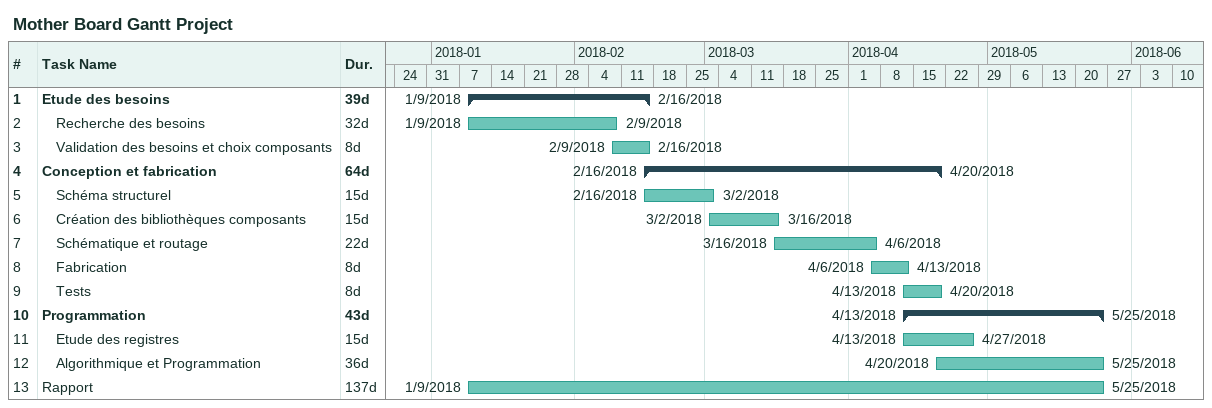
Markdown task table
Mother Board Gantt Project

| ID | Level | Task | Duration | Start | Finish |
|---|---|---|---|---|---|
| 1 | 1 | **Etude des besoins** | 39d | 2018-01-09 | 2018-02-16 |
| 2 | 2 | Recherche des besoins | 32d | 2018-01-09 | 2018-02-09 |
| 3 | 2 | Validation des besoins et choix composants | 8d | 2018-02-09 | 2018-02-16 |
| 4 | 1 | **Conception et fabrication** | 64d | 2018-02-16 | 2018-04-20 |
| 5 | 2 | Schéma structurel | 15d | 2018-02-16 | 2018-03-02 |
| 6 | 2 | Création des bibliothèques composants | 15d | 2018-03-02 | 2018-03-16 |
| 7 | 2 | Schématique et routage | 22d | 2018-03-16 | 2018-04-06 |
| 8 | 2 | Fabrication | 8d | 2018-04-06 | 2018-04-13 |
| 9 | 2 | Tests | 8d | 2018-04-13 | 2018-04-20 |
| 10 | 1 | **Programmation** | 43d | 2018-04-13 | 2018-05-25 |
| 11 | 2 | Etude des registres | 15d | 2018-04-13 | 2018-04-27 |
| 12 | 2 | Algorithmique et Programmation | 36d | 2018-04-20 | 2018-05-25 |
| 13 | 1 | Rapport | 137d | 2018-01-09 | 2018-05-25 |
